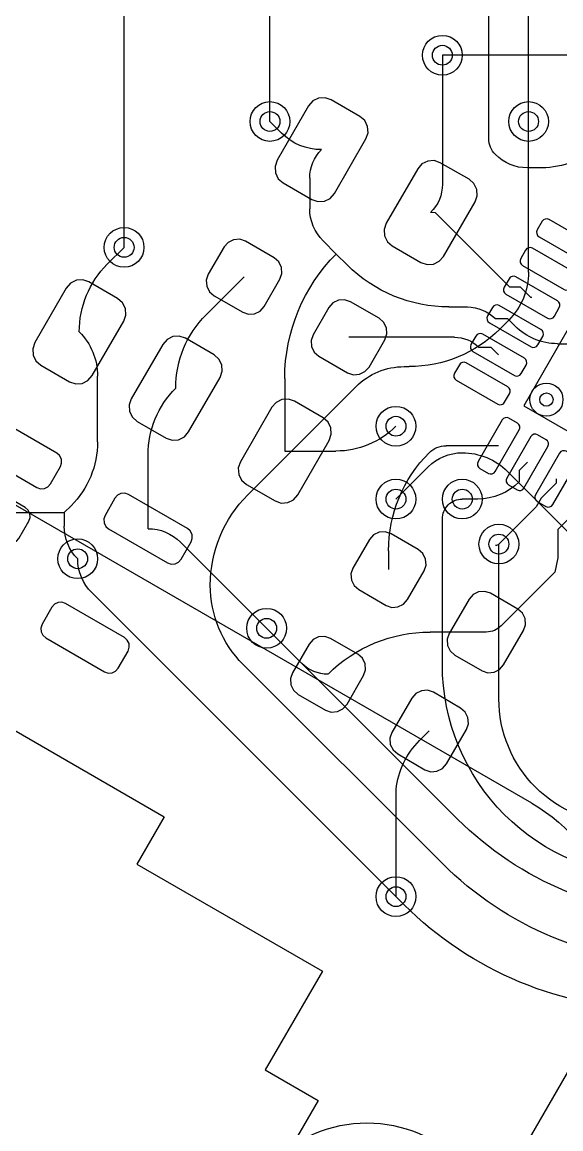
# Model space of a CAD drawing. Header units: millimetres. Extents: x -220 to 263, y -14 to 135.
# Drawn here: x -54.96 to -46.84, y 31.89 to 48.6 of the extents above; entities that cross this region are included whole.
import ezdxf

# ---------------------------------------------------------------- set-up
doc = ezdxf.new("R2010")
doc.units = ezdxf.units.MM
for name, color, linetype, lineweight, true_color in [('livello 10', 6, 'Continuous', 25, 0xff00ff), ('livello 7', 6, 'Continuous', 25, 0xff00ff), ('livello 8', 18, 'Continuous', 25, 0x000000), ('livello 9', 18, 'Continuous', 25, 0x000000)]:
    doc.layers.add(name, color=color, linetype=linetype, lineweight=lineweight, true_color=true_color)

msp = doc.modelspace()

# ---------------------------------------------------------------- linework, layer by layer
at = {"layer": 'livello 10', "color": 6, "true_color": 0xff00ff, "flags": 128}
for points in [[(-55.242, 38.005), (-52.817, 36.604)], [(-52.817, 36.604), (-53.23, 35.89)], [(-53.23, 35.89), (-50.432, 34.275)], [(-50.432, 34.275), (-51.294, 32.782)], [(-51.294, 32.782), (-50.498, 32.322)], [(-50.498, 32.322), (-52.148, 29.464)]]:
    msp.add_lwpolyline(points, dxfattribs=at)
at = {"layer": 'livello 7', "color": 6, "true_color": 0xff00ff, "flags": 128}
for points in [[(-47.273, 36.81), (-59.397, 43.81)], [(-55.242, 38.005), (-52.817, 36.604)], [(-52.817, 36.604), (-53.23, 35.89)], [(-53.23, 35.89), (-50.432, 34.275)], [(-50.432, 34.275), (-51.294, 32.782)], [(-62.882, 4.773), (-46.358, 33.395)], [(-51.294, 32.782), (-50.498, 32.322)], [(-50.498, 32.322), (-52.148, 29.464)]]:
    msp.add_lwpolyline(points, dxfattribs=at)
msp.add_lwpolyline([(-47.273, 36.81, -0.414217), (-46.358, 33.395)], format="xyb", dxfattribs=at)
at = {"layer": 'livello 8', "color": 163, "true_color": 0x4d7fc4, "flags": 128}
for points in [[(-47.923, 47.599), (-47.923, 49.399)], [(-53.423, 45.199), (-53.423, 49.199)], [(-51.223, 47.099), (-51.223, 49.199)], [(-47.323, 47.099), (-47.323, 48.799)], [(-48.623, 48.099), (-48.623, 46.152)], [(-49.775, 46.835), (-49.743, 46.928), (-49.75, 47.025), (-49.793, 47.113), (-49.866, 47.177), (-50.299, 47.427), (-50.392, 47.458), (-50.489, 47.452), (-50.576, 47.409), (-50.641, 47.335), (-51.116, 46.513), (-51.147, 46.42), (-51.141, 46.323), (-51.098, 46.235), (-51.024, 46.171), (-50.591, 45.921), (-50.499, 45.89), (-50.402, 45.896), (-50.314, 45.939), (-50.25, 46.013), (-49.775, 46.835)], [(-47.923, 46.84), (-47.923, 47.599)], [(-51.047, 46.923), (-51.223, 47.099)], [(-48.129, 45.885), (-48.098, 45.978), (-48.104, 46.075), (-48.147, 46.163), (-48.221, 46.227), (-48.654, 46.477), (-48.746, 46.508), (-48.843, 46.502), (-48.931, 46.459), (-48.995, 46.385), (-49.47, 45.563), (-49.502, 45.47), (-49.495, 45.373), (-49.452, 45.285), (-49.379, 45.221), (-48.946, 44.971), (-48.853, 44.94), (-48.756, 44.946), (-48.669, 44.989), (-48.604, 45.063), (-48.129, 45.885)], [(-47.123, 46.399), (-47.34, 46.399)], [(-50.623, 46.246), (-50.623, 45.782)], [(-48.727, 45.722), (-48.8, 45.724)], [(-47.603, 44.598), (-48.727, 45.722)], [(-47.192, 45.463), (-47.201, 45.435), (-47.199, 45.406), (-47.186, 45.379), (-47.164, 45.36), (-46.536, 44.998), (-46.509, 44.988), (-46.48, 44.99), (-46.453, 45.003), (-46.434, 45.025), (-46.359, 45.155), (-46.35, 45.183), (-46.352, 45.212), (-46.364, 45.238), (-46.386, 45.257), (-47.014, 45.62), (-47.042, 45.629), (-47.071, 45.627), (-47.098, 45.615), (-47.117, 45.593), (-47.192, 45.463)], [(-52.154, 44.793), (-52.183, 44.706), (-52.177, 44.613), (-52.136, 44.53), (-52.067, 44.469), (-51.634, 44.219), (-51.546, 44.189), (-51.454, 44.195), (-51.37, 44.236), (-51.309, 44.306), (-51.072, 44.717), (-51.042, 44.805), (-51.048, 44.897), (-51.089, 44.98), (-51.159, 45.042), (-51.592, 45.292), (-51.68, 45.321), (-51.772, 45.315), (-51.855, 45.274), (-51.916, 45.205), (-52.154, 44.793)], [(-50.423, 45.299), (-50.223, 45.099)], [(-53.677, 44.944), (-53.423, 45.199)], [(-47.442, 45.03), (-47.451, 45.002), (-47.449, 44.973), (-47.436, 44.946), (-47.414, 44.927), (-46.786, 44.565), (-46.759, 44.555), (-46.73, 44.557), (-46.703, 44.57), (-46.684, 44.592), (-46.609, 44.722), (-46.6, 44.75), (-46.602, 44.779), (-46.614, 44.805), (-46.636, 44.824), (-47.264, 45.187), (-47.292, 45.196), (-47.321, 45.194), (-47.348, 45.182), (-47.367, 45.159), (-47.442, 45.03)], [(-50.223, 45.099), (-50.059, 44.935)], [(-46.171, 44.931), (-47.396, 42.809), (-45.274, 41.584), (-44.049, 43.706), (-46.171, 44.931)], [(-54.77, 43.763), (-54.802, 43.67), (-54.795, 43.573), (-54.752, 43.485), (-54.679, 43.421), (-54.246, 43.171), (-54.153, 43.14), (-54.056, 43.146), (-53.969, 43.189), (-53.904, 43.263), (-53.429, 44.085), (-53.398, 44.178), (-53.404, 44.275), (-53.447, 44.363), (-53.521, 44.427), (-53.954, 44.677), (-54.046, 44.708), (-54.143, 44.702), (-54.231, 44.659), (-54.295, 44.585), (-54.77, 43.763)], [(-52.186, 44.181), (-51.613, 44.755)], [(-47.692, 44.597), (-47.701, 44.569), (-47.699, 44.54), (-47.686, 44.513), (-47.664, 44.494), (-47.036, 44.132), (-47.009, 44.122), (-46.98, 44.124), (-46.953, 44.137), (-46.934, 44.159), (-46.859, 44.289), (-46.85, 44.317), (-46.852, 44.346), (-46.864, 44.372), (-46.886, 44.391), (-47.514, 44.754), (-47.542, 44.763), (-47.571, 44.761), (-47.598, 44.748), (-47.617, 44.726), (-47.692, 44.597)], [(-47.444, 44.598), (-47.603, 44.598)], [(-47.289, 44.443), (-47.444, 44.598)], [(-47.275, 44.443), (-47.289, 44.443)], [(-50.573, 43.881), (-50.603, 43.793), (-50.597, 43.701), (-50.556, 43.617), (-50.486, 43.556), (-50.053, 43.306), (-49.965, 43.277), (-49.873, 43.283), (-49.79, 43.324), (-49.729, 43.393), (-49.491, 43.805), (-49.462, 43.892), (-49.468, 43.985), (-49.509, 44.068), (-49.578, 44.129), (-50.011, 44.379), (-50.099, 44.409), (-50.191, 44.403), (-50.275, 44.362), (-50.336, 44.292), (-50.573, 43.881)], [(-48.523, 44.299), (-48.246, 44.299)], [(-47.942, 44.164), (-47.951, 44.136), (-47.949, 44.107), (-47.936, 44.08), (-47.914, 44.061), (-47.286, 43.699), (-47.259, 43.689), (-47.23, 43.691), (-47.203, 43.704), (-47.184, 43.726), (-47.109, 43.856), (-47.1, 43.884), (-47.102, 43.913), (-47.114, 43.939), (-47.136, 43.958), (-47.764, 44.321), (-47.792, 44.33), (-47.821, 44.328), (-47.848, 44.315), (-47.867, 44.293), (-47.942, 44.164)], [(-47.821, 44.123), (-47.639, 44.123)], [(-47.639, 44.123), (-47.525, 44.01)], [(-53.316, 42.913), (-53.347, 42.82), (-53.341, 42.723), (-53.298, 42.635), (-53.224, 42.571), (-52.791, 42.321), (-52.699, 42.29), (-52.602, 42.296), (-52.514, 42.339), (-52.45, 42.413), (-51.975, 43.235), (-51.943, 43.328), (-51.95, 43.425), (-51.993, 43.513), (-52.066, 43.577), (-52.499, 43.827), (-52.592, 43.858), (-52.689, 43.852), (-52.776, 43.809), (-52.841, 43.735), (-53.316, 42.913)], [(-48.44, 43.843), (-50.032, 43.843)], [(-48.192, 43.731), (-48.201, 43.703), (-48.199, 43.674), (-48.186, 43.647), (-48.164, 43.628), (-47.536, 43.266), (-47.509, 43.256), (-47.48, 43.258), (-47.453, 43.271), (-47.434, 43.293), (-47.359, 43.423), (-47.35, 43.451), (-47.352, 43.48), (-47.364, 43.506), (-47.386, 43.525), (-48.014, 43.888), (-48.042, 43.897), (-48.071, 43.895), (-48.098, 43.882), (-48.117, 43.86), (-48.192, 43.731)], [(-47.889, 43.69), (-48.071, 43.69)], [(-47.775, 43.577), (-47.889, 43.69)], [(-46.886, 43.745), (-46.567, 43.745)], [(-48.442, 43.298), (-48.451, 43.27), (-48.449, 43.241), (-48.436, 43.214), (-48.414, 43.195), (-47.786, 42.833), (-47.759, 42.823), (-47.73, 42.825), (-47.703, 42.838), (-47.684, 42.86), (-47.609, 42.99), (-47.6, 43.018), (-47.602, 43.047), (-47.614, 43.073), (-47.636, 43.092), (-48.264, 43.455), (-48.292, 43.464), (-48.321, 43.462), (-48.348, 43.449), (-48.367, 43.427), (-48.442, 43.298)], [(-53.823, 42.265), (-53.823, 43.255)], [(-51, 43.222), (-51, 42.124)], [(-51.67, 41.963), (-51.702, 41.87), (-51.695, 41.773), (-51.652, 41.685), (-51.579, 41.621), (-51.146, 41.371), (-51.053, 41.34), (-50.956, 41.346), (-50.869, 41.389), (-50.804, 41.463), (-50.329, 42.285), (-50.298, 42.378), (-50.304, 42.475), (-50.347, 42.563), (-50.421, 42.627), (-50.854, 42.877), (-50.946, 42.908), (-51.043, 42.902), (-51.131, 42.859), (-51.195, 42.785), (-51.67, 41.963)], [(-55.681, 42.292), (-55.7, 42.236), (-55.696, 42.178), (-55.67, 42.125), (-55.626, 42.087), (-54.739, 41.574), (-54.683, 41.556), (-54.625, 41.559), (-54.572, 41.585), (-54.534, 41.629), (-54.384, 41.889), (-54.365, 41.944), (-54.369, 42.003), (-54.395, 42.055), (-54.439, 42.094), (-55.326, 42.606), (-55.382, 42.625), (-55.44, 42.621), (-55.493, 42.596), (-55.531, 42.552), (-55.681, 42.292)], [(-48.085, 41.966), (-48.094, 41.938), (-48.092, 41.909), (-48.079, 41.883), (-48.057, 41.863), (-47.928, 41.788), (-47.9, 41.779), (-47.871, 41.781), (-47.844, 41.794), (-47.825, 41.816), (-47.463, 42.444), (-47.453, 42.471), (-47.455, 42.5), (-47.468, 42.527), (-47.49, 42.546), (-47.62, 42.621), (-47.648, 42.63), (-47.677, 42.628), (-47.703, 42.616), (-47.722, 42.594), (-48.085, 41.966)], [(-47.652, 41.716), (-47.661, 41.688), (-47.659, 41.659), (-47.646, 41.633), (-47.624, 41.613), (-47.495, 41.538), (-47.467, 41.529), (-47.438, 41.531), (-47.411, 41.544), (-47.392, 41.566), (-47.03, 42.194), (-47.02, 42.221), (-47.022, 42.25), (-47.035, 42.277), (-47.057, 42.296), (-47.187, 42.371), (-47.215, 42.38), (-47.244, 42.378), (-47.27, 42.366), (-47.289, 42.344), (-47.652, 41.716)], [(-51, 42.124), (-50.228, 42.124)], [(-47.774, 42.205), (-48.567, 42.205)], [(-47.219, 41.466), (-47.228, 41.438), (-47.226, 41.409), (-47.213, 41.383), (-47.191, 41.363), (-47.062, 41.288), (-47.034, 41.279), (-47.005, 41.281), (-46.978, 41.294), (-46.959, 41.316), (-46.597, 41.944), (-46.587, 41.971), (-46.589, 42), (-46.602, 42.027), (-46.624, 42.046), (-46.754, 42.121), (-46.782, 42.13), (-46.811, 42.128), (-46.837, 42.116), (-46.856, 42.094), (-47.219, 41.466)], [(-53.062, 40.953), (-53.062, 42.067)], [(-47.341, 41.955), (-47.464, 41.832)], [(-56.156, 41.469), (-56.175, 41.414), (-56.171, 41.355), (-56.145, 41.303), (-56.101, 41.264), (-55.214, 40.752), (-55.158, 40.733), (-55.1, 40.737), (-55.047, 40.763), (-55.009, 40.807), (-54.859, 41.066), (-54.84, 41.122), (-54.844, 41.18), (-54.87, 41.233), (-54.914, 41.271), (-55.801, 41.784), (-55.857, 41.803), (-55.915, 41.799), (-55.968, 41.773), (-56.006, 41.729), (-56.156, 41.469)], [(-47.464, 41.832), (-47.464, 41.658)], [(-46.908, 41.639), (-47.134, 41.413)], [(-46.908, 41.705), (-46.908, 41.639)], [(-53.711, 41.154), (-53.73, 41.099), (-53.726, 41.04), (-53.7, 40.988), (-53.656, 40.949), (-52.769, 40.437), (-52.713, 40.418), (-52.655, 40.422), (-52.602, 40.448), (-52.564, 40.492), (-52.414, 40.752), (-52.395, 40.807), (-52.399, 40.865), (-52.425, 40.918), (-52.469, 40.956), (-53.356, 41.469), (-53.412, 41.488), (-53.47, 41.484), (-53.523, 41.458), (-53.561, 41.414), (-53.711, 41.154)], [(-54.327, 41.195), (-54.223, 41.299)], [(-48.088, 41.399), (-48.323, 41.399)], [(-47.21, 41.281), (-47.771, 40.72)], [(-47.134, 41.413), (-47.21, 41.281)], [(-55.434, 41.195), (-54.327, 41.195)], [(-54.327, 41.195), (-54.327, 40.992)], [(-46.588, 41.234), (-46.882, 40.939)], [(-46.882, 40.939), (-46.882, 40.511)], [(-49.473, 39.795), (-49.385, 39.765), (-49.293, 39.771), (-49.21, 39.812), (-49.149, 39.882), (-48.899, 40.315), (-48.869, 40.403), (-48.875, 40.495), (-48.916, 40.578), (-48.986, 40.64), (-49.397, 40.877), (-49.485, 40.907), (-49.577, 40.901), (-49.66, 40.86), (-49.721, 40.79), (-49.971, 40.357), (-50.001, 40.269), (-49.995, 40.177), (-49.954, 40.094), (-49.884, 40.033), (-49.473, 39.795)], [(-51.273, 39.449), (-52.574, 40.751)], [(-49.435, 40.62), (-49.435, 40.336)], [(-46.882, 40.511), (-46.925, 40.297)], [(-46.925, 40.297), (-47.736, 39.486)], [(-47.897, 39.977), (-47.985, 40.007), (-48.077, 40.001), (-48.16, 39.96), (-48.221, 39.89), (-48.521, 39.371), (-48.551, 39.283), (-48.545, 39.19), (-48.504, 39.107), (-48.434, 39.046), (-48.023, 38.809), (-47.935, 38.779), (-47.843, 38.785), (-47.76, 38.826), (-47.699, 38.896), (-47.399, 39.415), (-47.369, 39.503), (-47.375, 39.595), (-47.416, 39.678), (-47.486, 39.74), (-47.897, 39.977)], [(-54.661, 39.509), (-54.68, 39.453), (-54.676, 39.395), (-54.65, 39.343), (-54.606, 39.304), (-53.719, 38.791), (-53.663, 38.773), (-53.605, 38.776), (-53.552, 38.802), (-53.514, 38.846), (-53.364, 39.106), (-53.345, 39.162), (-53.349, 39.22), (-53.375, 39.272), (-53.419, 39.311), (-54.306, 39.824), (-54.362, 39.842), (-54.42, 39.839), (-54.473, 39.813), (-54.511, 39.769), (-54.661, 39.509)], [(-50.743, 38.919), (-51.273, 39.449)], [(-50.386, 38.215), (-50.298, 38.185), (-50.205, 38.191), (-50.122, 38.232), (-50.061, 38.302), (-49.811, 38.735), (-49.781, 38.822), (-49.787, 38.915), (-49.828, 38.998), (-49.898, 39.059), (-50.309, 39.297), (-50.397, 39.326), (-50.49, 39.32), (-50.573, 39.279), (-50.634, 39.21), (-50.884, 38.777), (-50.914, 38.689), (-50.908, 38.596), (-50.867, 38.513), (-50.797, 38.452), (-50.386, 38.215)], [(-47.96, 39.393), (-48.809, 39.393)], [(-48.759, 38.483), (-48.847, 38.513), (-48.94, 38.507), (-49.023, 38.466), (-49.084, 38.396), (-49.384, 37.877), (-49.414, 37.789), (-49.408, 37.696), (-49.367, 37.613), (-49.297, 37.552), (-48.886, 37.315), (-48.798, 37.285), (-48.705, 37.291), (-48.622, 37.332), (-48.561, 37.402), (-48.261, 37.921), (-48.231, 38.009), (-48.237, 38.101), (-48.278, 38.185), (-48.348, 38.246), (-48.759, 38.483)], [(-48.969, 37.753), (-48.823, 37.899)], [(-49.32, 35.401), (-49.32, 37.018)], [(-49.323, 35.399), (-49.32, 35.401)]]:
    msp.add_lwpolyline(points, dxfattribs=at)
for points in [[(-50.445, 46.674, -0.198883), (-51.047, 46.923)], [(-47.823, 46.599, -0.198847), (-47.923, 46.84)], [(-50.623, 46.246, -0.198909), (-50.445, 46.674)], [(-46.269, 46.753, -0.198928), (-47.123, 46.399)], [(-47.34, 46.399, -0.198948), (-47.823, 46.599)], [(-48.622, 46.152, -0.198909), (-48.8, 45.724)], [(-50.423, 45.299, -0.198878), (-50.623, 45.782)], [(-54.1, 43.924, -0.198917), (-53.677, 44.944)], [(-51, 43.222, -0.198907), (-50.223, 45.099)], [(-48.523, 44.299, -0.1989), (-50.059, 44.935)], [(-48.246, 44.299, -0.198912), (-47.821, 44.123)], [(-52.645, 43.074, -0.198908), (-52.186, 44.181)], [(-46.886, 43.745, -0.19892), (-47.525, 44.01)], [(-54.1, 43.924, -0.198921), (-53.823, 43.255)], [(-48.44, 43.843, -0.198925), (-48.071, 43.69)], [(-53.062, 42.067, -0.198901), (-52.645, 43.074)], [(-49.323, 42.499, -0.198911), (-50.228, 42.124)], [(-53.822, 42.265, -0.198921), (-54.223, 41.299)], [(-49.435, 40.62, -0.198907), (-48.823, 42.099)], [(-48.823, 42.099, -0.198902), (-48.567, 42.205)], [(-47.464, 41.658, -0.198932), (-48.088, 41.399)], [(-54.123, 40.499, -0.198884), (-54.327, 40.992)], [(-53.062, 40.953, -0.198924), (-52.574, 40.751)], [(-47.771, 40.72, -0.199142), (-47.823, 40.699)], [(-47.736, 39.486, -0.198915), (-47.96, 39.393)], [(-50.347, 38.756, -0.198912), (-48.809, 39.393)], [(-50.348, 38.756, -0.198878), (-50.743, 38.919)], [(-49.32, 37.018, -0.169402), (-48.969, 37.753)], [(-54.118, 29.595, -0.198912), (-56.523, 35.399)], [(-54.013, 30.29, -0.198912), (-55.923, 34.899)]]:
    msp.add_lwpolyline(points, format="xyb", dxfattribs=at)
at = {"layer": 'livello 8', "color": 7, "true_color": 0xececec}
for centre in [(-48.623, 48.099), (-51.223, 47.099), (-47.323, 47.099), (-53.423, 45.199), (-49.323, 42.499), (-49.323, 41.399), (-48.323, 41.399), (-47.771, 40.72), (-54.123, 40.499), (-51.273, 39.449), (-49.323, 35.399)]:
    msp.add_circle(centre, 0.3, dxfattribs=at)
at = {"layer": 'livello 8', "color": 7}
for centre, radius in [((-48.623, 48.099), 0.15), ((-51.223, 47.099), 0.15), ((-47.323, 47.099), 0.15), ((-53.423, 45.199), 0.15), ((-47.054, 42.901), 0.1), ((-49.323, 42.499), 0.15), ((-49.323, 41.399), 0.15), ((-48.323, 41.399), 0.15), ((-47.771, 40.72), 0.15), ((-54.123, 40.499), 0.15), ((-51.273, 39.449), 0.15), ((-49.323, 35.399), 0.15), ((-49.761, 29.99), 1.994)]:
    msp.add_circle(centre, radius, dxfattribs=at)
at = {"layer": 'livello 8', "color": 163, "true_color": 0x4d7fc4}
msp.add_circle((-47.054, 42.901), 0.25, dxfattribs=at)
at = {"layer": 'livello 9', "color": 22, "true_color": 0xc83434, "flags": 128}
for points in [[(-38.323, 48.099), (-48.623, 48.099)], [(-47.323, 44.823), (-47.323, 47.099)], [(-46.171, 44.931), (-47.396, 42.809), (-45.274, 41.584), (-44.049, 43.706), (-46.171, 44.931)], [(-47.757, 43.965), (-47.623, 44.099)], [(-49.198, 43.399), (-49.123, 43.399)], [(-51.557, 41.465), (-49.923, 43.099)], [(-48.835, 41.887), (-49.323, 41.399)], [(-46.53, 40.706), (-47.64, 41.816)], [(-48.623, 40.399), (-48.623, 41.099)], [(-47.771, 38.384), (-47.771, 40.72)], [(-48.623, 38.898), (-48.623, 40.399)], [(-53.91, 39.987), (-49.323, 35.399)], [(-51.273, 39.449), (-48.393, 36.57)], [(-48.623, 35.899), (-51.628, 38.904)], [(-49.323, 35.399), (-49.201, 35.277)]]:
    msp.add_lwpolyline(points, dxfattribs=at)
for points in [[(-47.322, 44.823, -0.198924), (-47.623, 44.099)], [(-47.757, 43.965, -0.198912), (-49.123, 43.399)], [(-49.923, 43.099, -0.198914), (-49.198, 43.399)], [(-48.835, 41.887, -0.198885), (-48.323, 42.099)], [(-48.323, 42.099, -0.19892), (-47.64, 41.816)], [(-52.123, 40.099, -0.198912), (-51.557, 41.465)], [(-48.623, 41.099, -0.414214), (-48.323, 41.399)], [(-53.91, 39.987, -0.1989), (-54.123, 40.499)], [(-51.628, 38.904, -0.198911), (-52.123, 40.099)], [(-45.424, 35.699, -0.414214), (-48.623, 38.898)], [(-45.885, 36.499, -0.414214), (-47.771, 38.384)], [(-44.843, 35.099, -0.198913), (-48.393, 36.57)], [(-45.001, 34.399, -0.198917), (-48.623, 35.899)], [(-45.391, 33.699, -0.198913), (-49.201, 35.277)]]:
    msp.add_lwpolyline(points, format="xyb", dxfattribs=at)
at = {"layer": 'livello 9', "color": 7, "true_color": 0xececec}
for centre in [(-48.623, 48.099), (-51.223, 47.099), (-47.323, 47.099), (-53.423, 45.199), (-49.323, 42.499), (-49.323, 41.399), (-48.323, 41.399), (-47.771, 40.72), (-54.123, 40.499), (-51.273, 39.449), (-49.323, 35.399)]:
    msp.add_circle(centre, 0.3, dxfattribs=at)
at = {"layer": 'livello 9', "color": 7}
for centre, radius in [((-48.623, 48.099), 0.15), ((-51.223, 47.099), 0.15), ((-47.323, 47.099), 0.15), ((-53.423, 45.199), 0.15), ((-47.054, 42.901), 0.1), ((-49.323, 42.499), 0.15), ((-49.323, 41.399), 0.15), ((-48.323, 41.399), 0.15), ((-47.771, 40.72), 0.15), ((-54.123, 40.499), 0.15), ((-51.273, 39.449), 0.15), ((-49.323, 35.399), 0.15), ((-49.761, 29.99), 1.994)]:
    msp.add_circle(centre, radius, dxfattribs=at)
at = {"layer": 'livello 9', "color": 22, "true_color": 0xc83434}
msp.add_circle((-47.054, 42.901), 0.25, dxfattribs=at)

doc.saveas('drawing.dxf')
